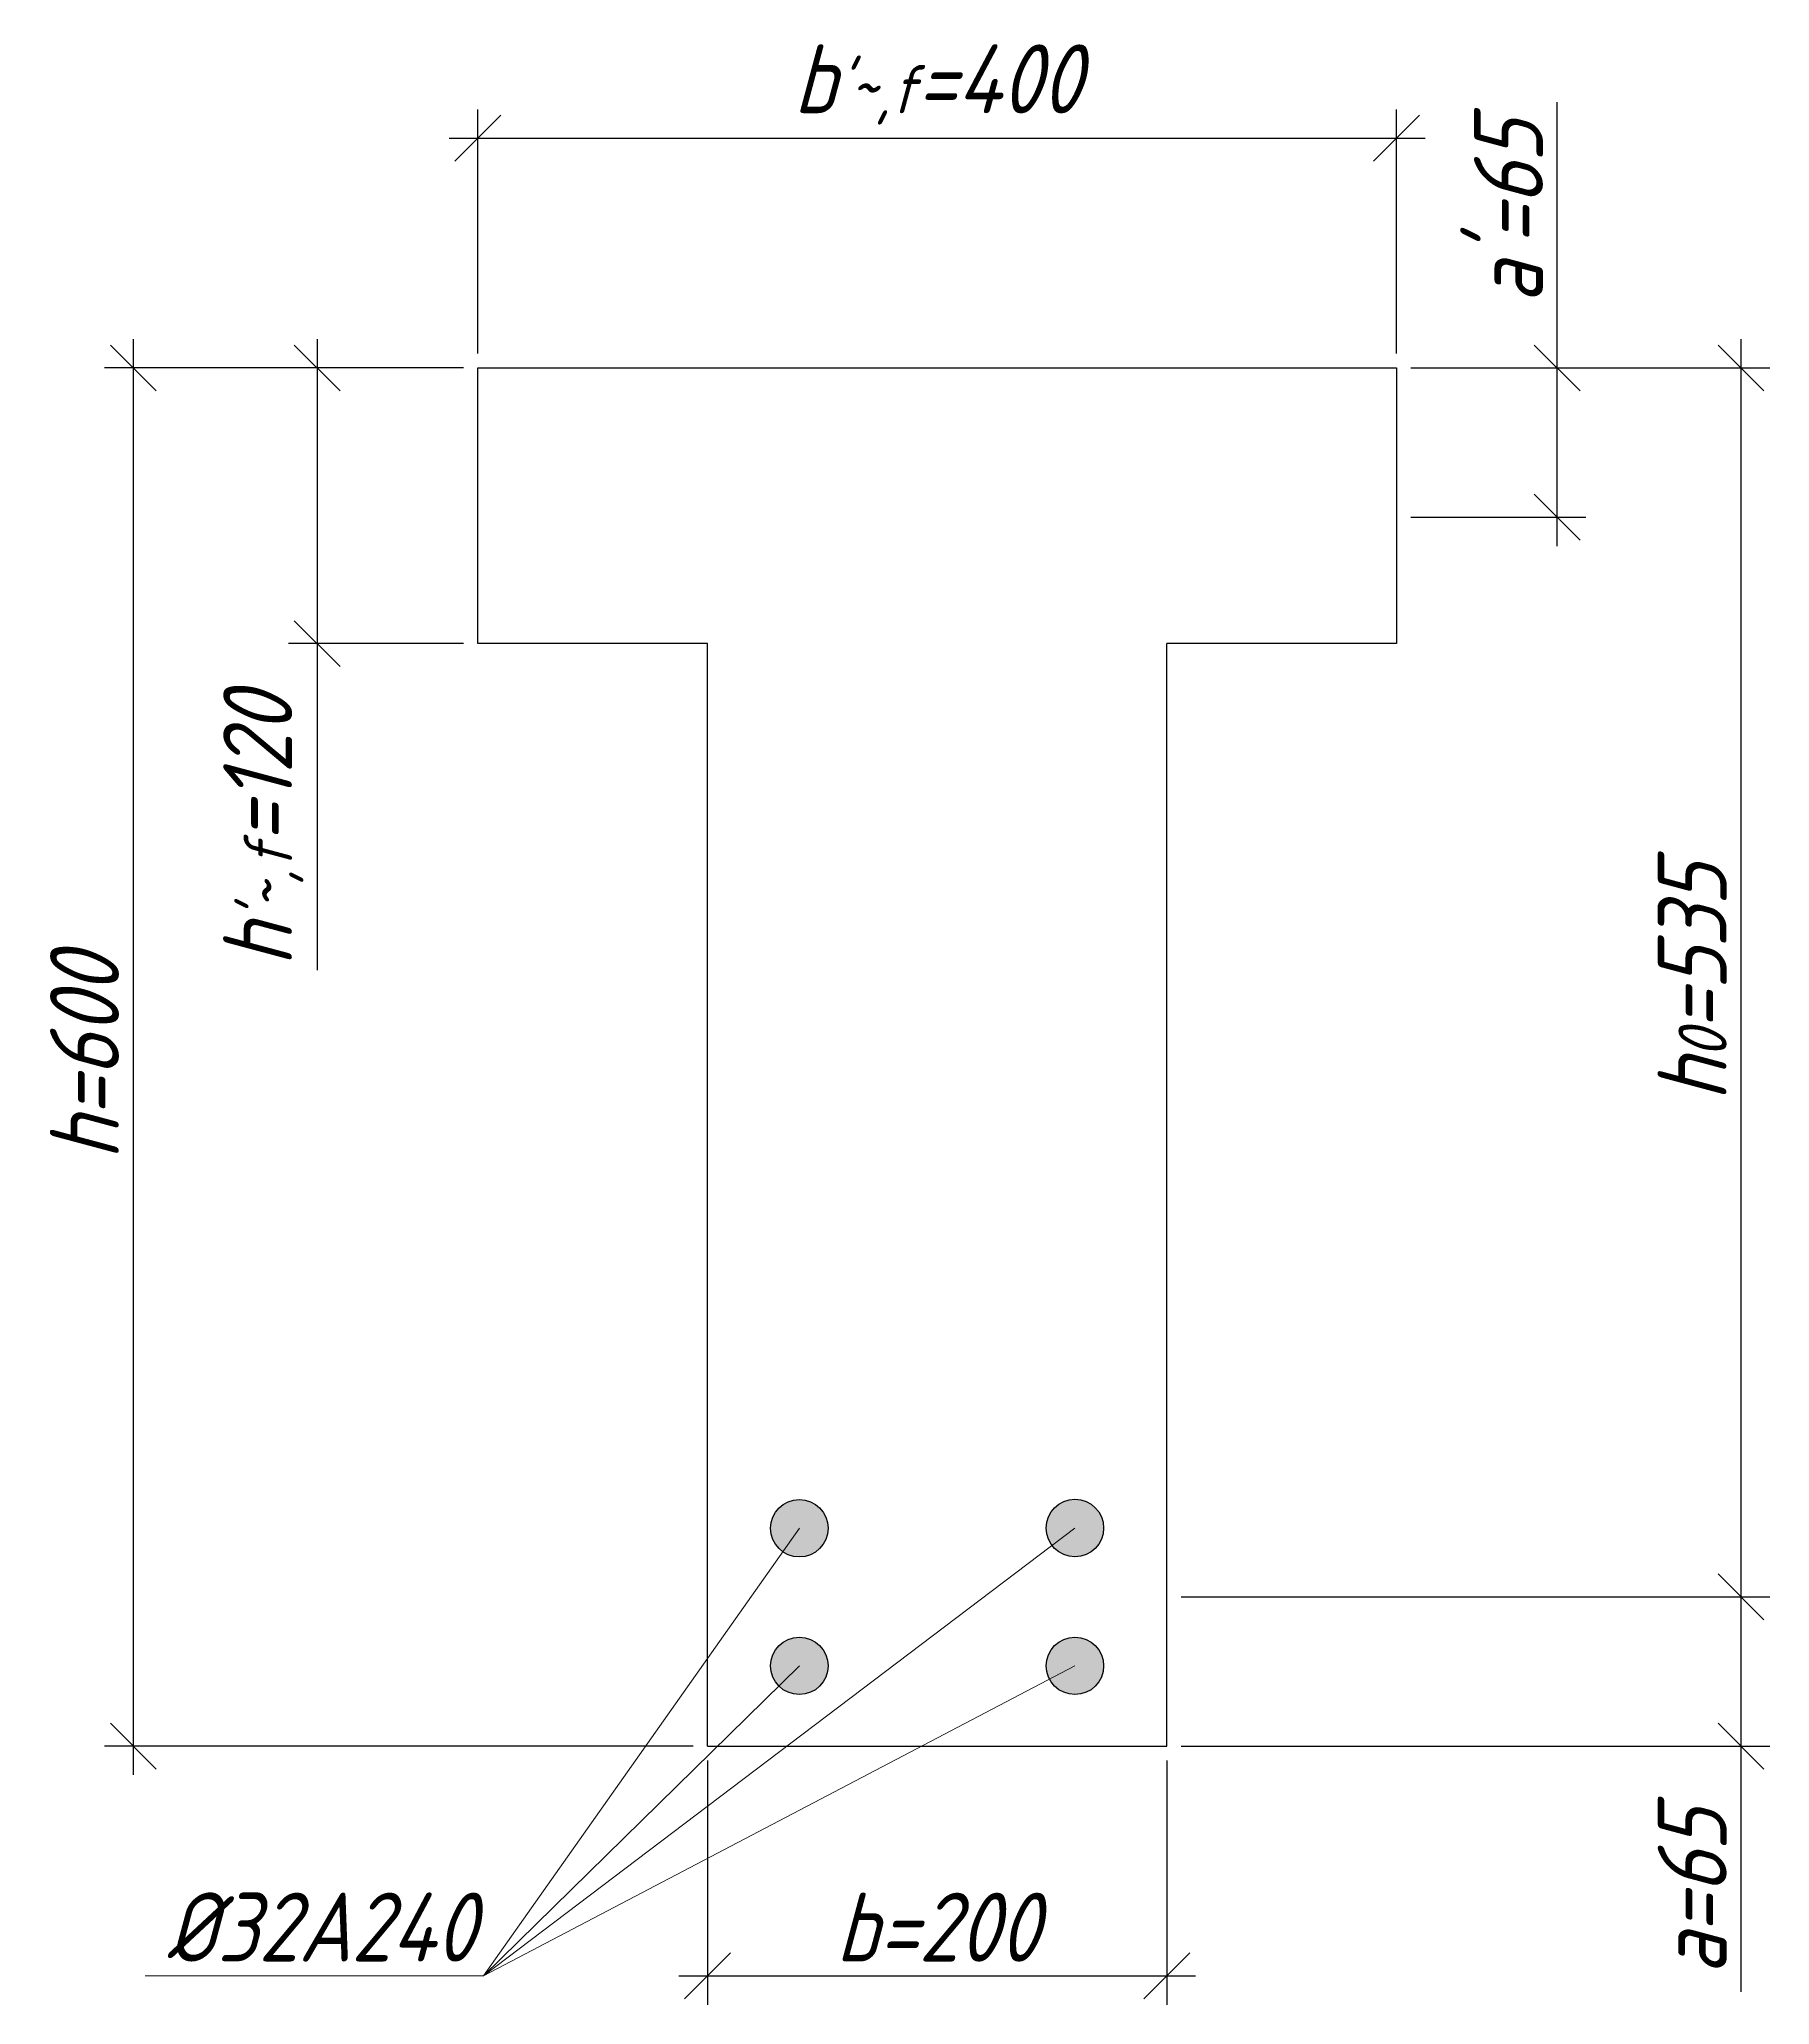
# Model space of a CAD drawing. Header units: millimetres. Extents: x -180 to 58926, y -10791 to 13515.
# Drawn here: x 6903 to 7656, y -2118 to -1262 of the extents above; entities that cross this region are included whole.
import ezdxf

# ---------------------------------------------------------------- set-up
doc = ezdxf.new("R2010")
doc.units = ezdxf.units.MM
for name, color, linetype, lineweight in [('basic', 95, 'Continuous', 30), ('size', 45, 'Continuous', 20), ('text', 13, 'Continuous', 20), ('thin', 153, 'Continuous', 18)]:
    doc.layers.add(name, color=color, linetype=linetype, lineweight=lineweight)
doc.styles.add('Structures', font='isocpeur.ttf', dxfattribs={"width": 0.85, "oblique": 15})
doc.dimstyles.new('Structures', dxfattribs={"dimtxt": 3, "dimasz": 2, "dimexe": 1.25, "dimexo": 0.625, "dimtad": 1, "dimtxsty": 'Structures', "dimblk": 'OBLIQUE', "dimcen": 2.5, "dimdle": 1.25, "dimadec": 0, "dimazin": 0, "dimtfac": 1, "dimtmove": 0, "dimatfit": 3, "dimfxl": 1, "dimarcsym": 0})

# ---------------------------------------------------------------- blocks, each defined once
blk = doc.blocks.new('_Oblique')
at = {"color": 0, "linetype": 'ByBlock', "lineweight": -2}
blk.add_line((-0.5, -0.5), (0.5, 0.5), dxfattribs=at)
blk = doc.blocks.new('*D120')
at = {"layer": 'Defpoints', "color": 0, "transparency": 16777216}
for p in [(7193.9, -2005.38), (7393.9, -2005.38), (7393.9, -2105.38)]:
    blk.add_point(p, dxfattribs=at)
at = {"layer": 'size', "color": 0, "lineweight": -2, "transparency": 16777216}
for p, q in [((7193.9, -2011.63), (7193.9, -2117.88)), ((7393.9, -2011.63), (7393.9, -2117.88)), ((7181.4, -2105.38), (7406.4, -2105.38))]:
    blk.add_line(p, q, dxfattribs=at)
at = {"layer": 'size', "color": 0, "lineweight": -2, "transparency": 16777216, "xscale": 20, "yscale": 20, "zscale": 20, "rotation": 180}
blk.add_blockref('_Oblique', (7193.9, -2105.38), dxfattribs=at)
at = {"layer": 'size', "color": 0, "lineweight": -2, "transparency": 16777216, "xscale": 20, "yscale": 20, "zscale": 20}
blk.add_blockref('_Oblique', (7393.9, -2105.38), dxfattribs=at)
at = {"layer": 'size', "color": 0, "transparency": 16777216, "insert": (7293.9, -2084.13), "char_height": 30, "attachment_point": 5, "style": 'Structures'}
blk.add_mtext('b=200', dxfattribs=at)
blk = doc.blocks.new('*D121')
at = {"layer": 'Defpoints', "color": 0, "transparency": 16777216}
for p in [(7493.9, -1305.38), (7093.9, -1405.38), (7493.9, -1405.38)]:
    blk.add_point(p, dxfattribs=at)
at = {"layer": 'size', "color": 0, "lineweight": -2, "transparency": 16777216}
for p, q in [((7093.9, -1399.13), (7093.9, -1292.88)), ((7493.9, -1399.13), (7493.9, -1292.88)), ((7081.4, -1305.38), (7506.4, -1305.38))]:
    blk.add_line(p, q, dxfattribs=at)
at = {"layer": 'size', "color": 0, "lineweight": -2, "transparency": 16777216, "xscale": 20, "yscale": 20, "zscale": 20, "rotation": 180}
blk.add_blockref('_Oblique', (7093.9, -1305.38), dxfattribs=at)
at = {"layer": 'size', "color": 0, "lineweight": -2, "transparency": 16777216, "xscale": 20, "yscale": 20, "zscale": 20}
blk.add_blockref('_Oblique', (7493.9, -1305.38), dxfattribs=at)
at = {"layer": 'size', "color": 0, "transparency": 16777216, "insert": (7293.9, -1281.98), "char_height": 30, "attachment_point": 5, "style": 'Structures'}
blk.add_mtext("b{\\H0.7x;\\S'~,f;}=400", dxfattribs=at)
blk = doc.blocks.new('*D122')
at = {"layer": 'Defpoints', "color": 0, "transparency": 16777216}
for p in [(7493.9, -1405.38), (7563.9, -1405.38), (7493.9, -1470.38)]:
    blk.add_point(p, dxfattribs=at)
at = {"layer": 'size', "color": 0, "lineweight": -2, "transparency": 16777216}
for p, q in [((7563.9, -1405.38), (7563.9, -1289.62)), ((7500.15, -1405.38), (7576.4, -1405.38)), ((7563.9, -1482.88), (7563.9, -1405.38)), ((7500.15, -1470.38), (7576.4, -1470.38))]:
    blk.add_line(p, q, dxfattribs=at)
at = {"layer": 'size', "color": 0, "lineweight": -2, "transparency": 16777216, "xscale": 20, "yscale": 20, "zscale": 20}
for p, rotation in [((7563.9, -1405.38), 90), ((7563.9, -1470.38), 270)]:
    blk.add_blockref('_Oblique', p, dxfattribs=dict(at, rotation=rotation))
at = {"layer": 'size', "color": 0, "transparency": 16777216, "insert": (7542.65, -1337.5), "char_height": 30, "attachment_point": 5, "rotation": 90, "style": 'Structures'}
blk.add_mtext("a'=65", dxfattribs=at)
blk = doc.blocks.new('*D123')
at = {"layer": 'Defpoints', "color": 0, "transparency": 16777216}
for p in [(7493.9, -1405.38), (7393.9, -1940.38), (7643.9, -1940.38)]:
    blk.add_point(p, dxfattribs=at)
at = {"layer": 'size', "color": 0, "lineweight": -2, "transparency": 16777216}
for p, q in [((7643.9, -1392.88), (7643.9, -1952.88)), ((7500.15, -1405.38), (7656.4, -1405.38)), ((7400.15, -1940.38), (7656.4, -1940.38))]:
    blk.add_line(p, q, dxfattribs=at)
at = {"layer": 'size', "color": 0, "lineweight": -2, "transparency": 16777216, "xscale": 20, "yscale": 20, "zscale": 20}
for p, rotation in [((7643.9, -1405.38), 90), ((7643.9, -1940.38), 270)]:
    blk.add_blockref('_Oblique', p, dxfattribs=dict(at, rotation=rotation))
at = {"layer": 'size', "color": 0, "transparency": 16777216, "insert": (7622.65, -1672.88), "char_height": 30, "attachment_point": 5, "rotation": 90, "style": 'Structures'}
blk.add_mtext('h{\\H0.7x;\\S^ 0;}=535', dxfattribs=at)
blk = doc.blocks.new('*D124')
at = {"layer": 'Defpoints', "color": 0, "transparency": 16777216}
for p in [(7393.9, -1940.38), (7393.9, -2005.38), (7643.9, -2005.38)]:
    blk.add_point(p, dxfattribs=at)
at = {"layer": 'size', "color": 0, "lineweight": -2, "transparency": 16777216}
for p, q in [((7643.9, -1927.88), (7643.9, -2005.38)), ((7400.15, -1940.38), (7656.4, -1940.38)), ((7400.15, -2005.38), (7656.4, -2005.38)), ((7643.9, -2005.38), (7643.9, -2112.22))]:
    blk.add_line(p, q, dxfattribs=at)
at = {"layer": 'size', "color": 0, "lineweight": -2, "transparency": 16777216, "xscale": 20, "yscale": 20, "zscale": 20}
for p, rotation in [((7643.9, -1940.38), 90), ((7643.9, -2005.38), 270)]:
    blk.add_blockref('_Oblique', p, dxfattribs=dict(at, rotation=rotation))
at = {"layer": 'size', "color": 0, "transparency": 16777216, "insert": (7622.65, -2068.8), "char_height": 30, "attachment_point": 5, "rotation": 90, "style": 'Structures'}
blk.add_mtext('a=65', dxfattribs=at)
blk = doc.blocks.new('*D125')
at = {"layer": 'Defpoints', "color": 0, "transparency": 16777216}
for p in [(7093.9, -1405.38), (7023.9, -1525.38), (7093.9, -1525.38)]:
    blk.add_point(p, dxfattribs=at)
at = {"layer": 'size', "color": 0, "lineweight": -2, "transparency": 16777216}
for p, q in [((7023.9, -1392.88), (7023.9, -1525.38)), ((7087.65, -1405.38), (7011.4, -1405.38)), ((7087.65, -1525.38), (7011.4, -1525.38)), ((7023.9, -1525.38), (7023.9, -1667.56))]:
    blk.add_line(p, q, dxfattribs=at)
at = {"layer": 'size', "color": 0, "lineweight": -2, "transparency": 16777216, "xscale": 20, "yscale": 20, "zscale": 20}
for p, rotation in [((7023.9, -1405.38), 90), ((7023.9, -1525.38), 270)]:
    blk.add_blockref('_Oblique', p, dxfattribs=dict(at, rotation=rotation))
at = {"layer": 'size', "color": 0, "transparency": 16777216, "insert": (7000.5, -1606.47), "char_height": 30, "attachment_point": 5, "rotation": 90, "style": 'Structures'}
blk.add_mtext("h{\\H0.7x;\\S'~,f;}=120", dxfattribs=at)
blk = doc.blocks.new('*D126')
at = {"layer": 'Defpoints', "color": 0, "transparency": 16777216}
for p in [(7093.9, -1405.38), (6943.9, -2005.38), (7193.9, -2005.38)]:
    blk.add_point(p, dxfattribs=at)
at = {"layer": 'size', "color": 0, "lineweight": -2, "transparency": 16777216}
for p, q in [((6943.9, -1392.88), (6943.9, -2017.88)), ((7087.65, -1405.38), (6931.4, -1405.38)), ((7187.65, -2005.38), (6931.4, -2005.38))]:
    blk.add_line(p, q, dxfattribs=at)
at = {"layer": 'size', "color": 0, "lineweight": -2, "transparency": 16777216, "xscale": 20, "yscale": 20, "zscale": 20}
for p, rotation in [((6943.9, -1405.38), 90), ((6943.9, -2005.38), 270)]:
    blk.add_blockref('_Oblique', p, dxfattribs=dict(at, rotation=rotation))
at = {"layer": 'size', "color": 0, "transparency": 16777216, "insert": (6922.65, -1705.38), "char_height": 30, "attachment_point": 5, "rotation": 90, "style": 'Structures'}
blk.add_mtext('h=600', dxfattribs=at)

msp = doc.modelspace()

# ---------------------------------------------------------------- hatches: boundary and pattern name
at = {"layer": 'basic'}
h = msp.add_hatch(color=256, dxfattribs=at)
h.dxf.hatch_style = 1
h.paths.add_polyline_path([(7233.899, -1897.986, 0.4142136), (7221.399, -1910.486), (7233.899, -1910.486)])
h.paths.add_polyline_path([(7233.899, -1897.986), (7233.899, -1910.486), (7246.399, -1910.486, 0.4142136)])
h.paths.add_polyline_path([(7246.399, -1910.486), (7233.899, -1910.486), (7233.899, -1922.986, 0.4142136)])
h.paths.add_polyline_path([(7233.899, -1910.486), (7221.399, -1910.486, 0.4142136), (7233.899, -1922.986)])
h = msp.add_hatch(color=256, dxfattribs=at)
h.dxf.hatch_style = 1
h.paths.add_polyline_path([(7353.899, -1897.884, 0.4142136), (7341.399, -1910.384), (7353.899, -1910.384)])
h.paths.add_polyline_path([(7353.899, -1897.884), (7353.899, -1910.384), (7366.399, -1910.384, 0.4142136)])
h.paths.add_polyline_path([(7366.399, -1910.384), (7353.899, -1910.384), (7353.899, -1922.884, 0.4142136)])
h.paths.add_polyline_path([(7353.899, -1910.384), (7341.399, -1910.384, 0.4142136), (7353.899, -1922.884)])
h = msp.add_hatch(color=256, dxfattribs=at)
h.dxf.hatch_style = 1
h.paths.add_polyline_path([(7233.899, -1957.884, 0.4142136), (7221.399, -1970.384), (7233.899, -1970.384)])
h.paths.add_polyline_path([(7233.899, -1957.884), (7233.899, -1970.384), (7246.399, -1970.384, 0.4142136)])
h.paths.add_polyline_path([(7246.399, -1970.384), (7233.899, -1970.384), (7233.899, -1982.884, 0.4142136)])
h.paths.add_polyline_path([(7233.899, -1970.384), (7221.399, -1970.384, 0.4142136), (7233.899, -1982.884)])
h = msp.add_hatch(color=256, dxfattribs=at)
h.dxf.hatch_style = 1
h.paths.add_polyline_path([(7353.899, -1957.884, 0.4142136), (7341.399, -1970.384), (7353.899, -1970.384)])
h.paths.add_polyline_path([(7353.899, -1957.884), (7353.899, -1970.384), (7366.399, -1970.384, 0.4142136)])
h.paths.add_polyline_path([(7366.399, -1970.384), (7353.899, -1970.384), (7353.899, -1982.884, 0.4142136)])
h.paths.add_polyline_path([(7353.899, -1970.384), (7341.399, -1970.384, 0.4142136), (7353.899, -1982.884)])

# ---------------------------------------------------------------- linework, layer by layer
for p, q in [((7093.899, -1405.384), (7493.899, -1405.384)), ((7093.899, -1525.384), (7093.899, -1405.384)), ((7493.899, -1405.384), (7493.899, -1525.384)), ((7193.899, -1525.384), (7093.899, -1525.384)), ((7193.899, -2005.384), (7193.899, -1525.384)), ((7493.899, -1525.384), (7393.899, -1525.384)), ((7393.899, -2005.384), (7393.899, -1525.384)), ((7193.899, -2005.384), (7393.899, -2005.384))]:
    msp.add_line(p, q, dxfattribs=at)
for centre in [(7233.899, -1910.486), (7353.899, -1910.384), (7233.899, -1970.384), (7353.899, -1970.384)]:
    msp.add_circle(centre, 12.5, dxfattribs=at)
at = {"layer": 'thin'}
for p, q in [((7096.43, -2105.384), (7353.899, -1910.384)), ((7096.43, -2105.384), (7233.899, -1910.486)), ((7233.899, -1970.384), (7096.43, -2105.384)), ((7353.899, -1970.384), (7096.43, -2105.384)), ((7096.43, -2105.384), (6948.994, -2105.384))]:
    msp.add_line(p, q, dxfattribs=at)

# ---------------------------------------------------------------- texts
at = {"layer": 'text', "insert": (7025.498, -2084.122), "char_height": 30, "width": 137.52879, "attachment_point": 5, "style": 'Structures'}
msp.add_mtext('%%C32A240', dxfattribs=at)

# ---------------------------------------------------------------- dimensions: what is measured, and where the dimension line sits
at = {"layer": 'size'}
for base, p1, p2, text, picture, middle in [((7493.899, -1305.384), (7093.899, -1405.384), (7493.899, -1405.384), "b{\\H0.7x;\\S'~,f;}=<>", '*D121', (7293.899, -1281.984)), ((7393.899, -2105.384), (7193.899, -2005.384), (7393.899, -2005.384), 'b=<>', '*D120', (7293.899, -2084.134))]:
    dim = msp.add_linear_dim(base=base, p1=p1, p2=p2, text=text, dimstyle='Structures', dxfattribs=at)
    dim.commit()
    dim.dimension.update_dxf_attribs({"geometry": picture, "text_midpoint": middle})
for base, p1, p2, text, picture, middle in [((7563.899, -1405.384), (7493.899, -1470.384), (7493.899, -1405.384), "a'=<>", '*D122', (7542.649, -1337.503)), ((6943.899, -2005.384), (7093.899, -1405.384), (7193.899, -2005.384), 'h=<>', '*D126', (6922.649, -1705.384)), ((7023.899, -1525.384), (7093.899, -1405.384), (7093.899, -1525.384), "h{\\H0.7x;\\S'~,f;}=<>", '*D125', (7000.499, -1606.474)), ((7643.899, -1940.384), (7493.899, -1405.384), (7393.899, -1940.384), 'h{\\H0.7x;\\S^ 0;}=<>', '*D123', (7622.649, -1672.884)), ((7643.899, -2005.384), (7393.899, -1940.384), (7393.899, -2005.384), 'a=<>', '*D124', (7622.649, -2068.804))]:
    dim = msp.add_linear_dim(base=base, p1=p1, p2=p2, angle=90, text=text, dimstyle='Structures', dxfattribs=at)
    dim.commit()
    dim.dimension.update_dxf_attribs({"geometry": picture, "text_midpoint": middle})

doc.saveas('drawing.dxf')
